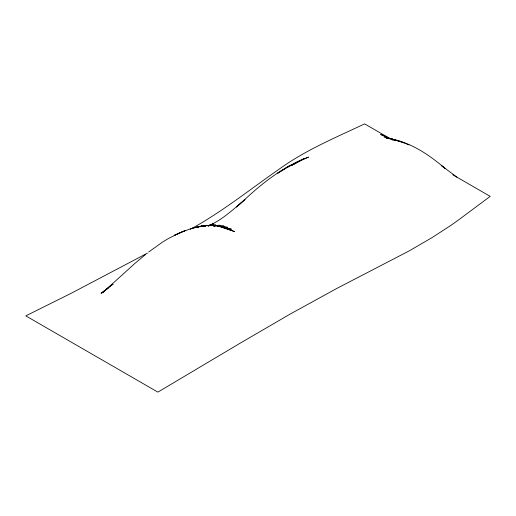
<?xml version="1.0" encoding="UTF-8"?>
<svg xmlns="http://www.w3.org/2000/svg" width="516" height="516" viewBox="0 0 516 516"><rect width="100%" height="100%" fill="white"/><g stroke="black" fill="none" stroke-linecap="round" stroke-linejoin="round"><path stroke-width="0.77" d="M236.67 206.935L245.003 199.389L236.676 206.929M242.933 201.214C262.257 183.09 283.394 166.32 308.555 157.103L296.184 162.553L286.483 167.7L277.595 173.26L290.302 165.417L286.483 167.7L299.938 160.889L291.456 165.462M242.314 201.762C231.819 210.728 221.338 220.28 208.535 225.815L212.863 223.957L207.864 225.873M145.331 254.685L134.869 263.444L102.336 292.895L111.437 285.213L101.065 293.327L108.412 287.922M148.602 252.04L162.85 241.869L169.1 238.166L180.103 232.697L191.223 228.536L201.801 226.034L211.999 225.137L216.32 225.46L231.523 229.227L221.37 227.105M291.45 165.617L296.184 162.553L304.459 158.451L293.507 164.352M112.965 284.239L111.708 285.038L112.998 284.232M190.249 229.349C221.925 212.024 250.086 189.346 279.646 168.816C305.807 149.956 335.664 137.585 364.625 123.879L390.019 138.54M147.453 253.13L70.776 293.494L25.8 315.869L157.877 392.121L240.385 343.05L290.495 313.889L336.845 288.418L408.982 251.008L431.66 237.844L449.778 226.137A438.316 253.059 0 0 0 458.253 220.158L490.2 196.377L452.796 174.782M210.006 225.182L212.863 223.957M208.69 225.653L213.314 224.234L208.206 225.75M191.223 228.536L201.801 226.034L204.949 225.905M208.238 225.808L209.748 225.486L208.232 225.769M196.344 227.188L201.801 226.034L205.768 226.04M210.141 225.492L208.567 225.776L210.128 225.46M212.579 225.363L215.785 225.002L212.818 225.299M213.037 225.634L219.926 225.286L212.831 225.582M219.829 226.331L234.683 231.613L216.32 225.46L207.703 225.486L196.977 227.066L207.09 225.344L210.934 225.511M216.32 225.46L207.703 225.486L211.999 225.137L227.917 227.388L219.906 226.601M213.701 226.06L215.288 226.06M216.875 226.066L224.015 226.079L212.476 225.576M211.096 225.737L207.09 225.344L202.549 226.034L211.999 225.137L215.12 225.795M213.495 225.969L215.101 226.131M456.905 177.156L441.638 165.726L445.166 168.519C428.248 153.994 408.84 141.003 386.226 138.082L395.54 139.997L403.647 142.797M391.844 138.927L384.001 136.753L400.048 141.603M385.362 136.321L380.647 134.495L387.851 137.411M399.597 141.126L408.949 144.919M394.933 140.223L391.386 138.746L394.856 140.217M391.586 139.443L393.25 140.404M179.884 232.871L174.215 235.361L185.515 230.426L179.884 232.871M213.734 225.04L212.192 225.273L213.734 225.04M209.902 225.55L208.367 225.756L209.857 225.602"/></g></svg>
